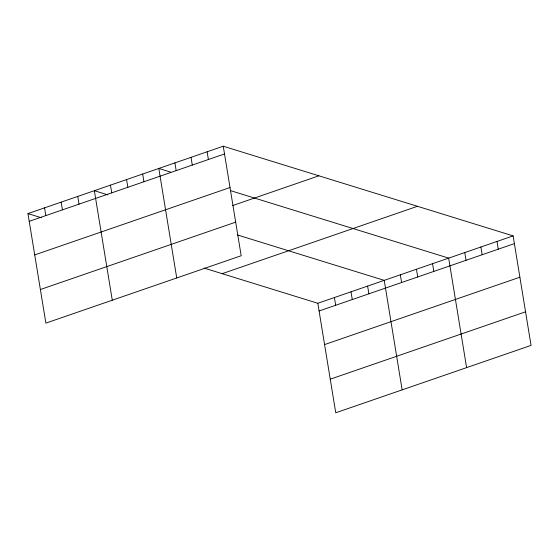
<?xml version="1.0" encoding="UTF-8"?>
<svg xmlns="http://www.w3.org/2000/svg" width="559" height="559" viewBox="0 0 559 559"><rect width="100%" height="100%" fill="white"/><g stroke="black" fill="none" stroke-linecap="round" stroke-linejoin="round"><path stroke-width="0.84" d="M223.251 146.22L241.181 255.736L45.88 323.109L27.95 213.601L223.251 146.22L513.12 235.891L531.05 345.399L335.749 412.78L317.819 303.264L204.091 268.082M29.215 221.322L224.515 153.949M34.714 254.911L230.015 187.538M232.705 205.551L318.903 175.812M40.381 289.52L235.681 222.147M222.161 273.672L417.461 206.299M317.819 303.264L513.12 235.891M319.084 310.993L514.385 243.619M324.583 344.582L519.884 277.208M330.25 379.184L525.551 311.81M170.761 172.158L158.798 168.455L176.735 277.97M230.546 190.647L448.667 258.125L466.604 367.633M107.901 194.881L94.352 190.689L112.282 300.204M237.645 235.018L384.222 280.359L402.152 389.868M27.95 213.601L41.499 217.793M497.007 241.446L498.272 249.174M480.894 247.008L482.158 254.736M464.781 252.563L466.045 260.291M432.554 263.68L433.819 271.408M416.441 269.242L417.706 276.964M400.328 274.797L401.6 282.526M367.619 286.082L368.884 293.81M351.017 291.812L352.282 299.54M334.415 297.535L335.679 305.263M207.137 151.782L208.402 159.511M191.024 157.338L192.289 165.066M174.911 162.9L176.176 170.628M142.692 174.017L143.956 181.745M126.579 179.572L127.843 187.3M110.465 185.134L111.73 192.862M77.75 196.419L79.015 204.147M61.148 202.141L62.419 209.87M44.552 207.871L45.817 215.599"/></g></svg>
